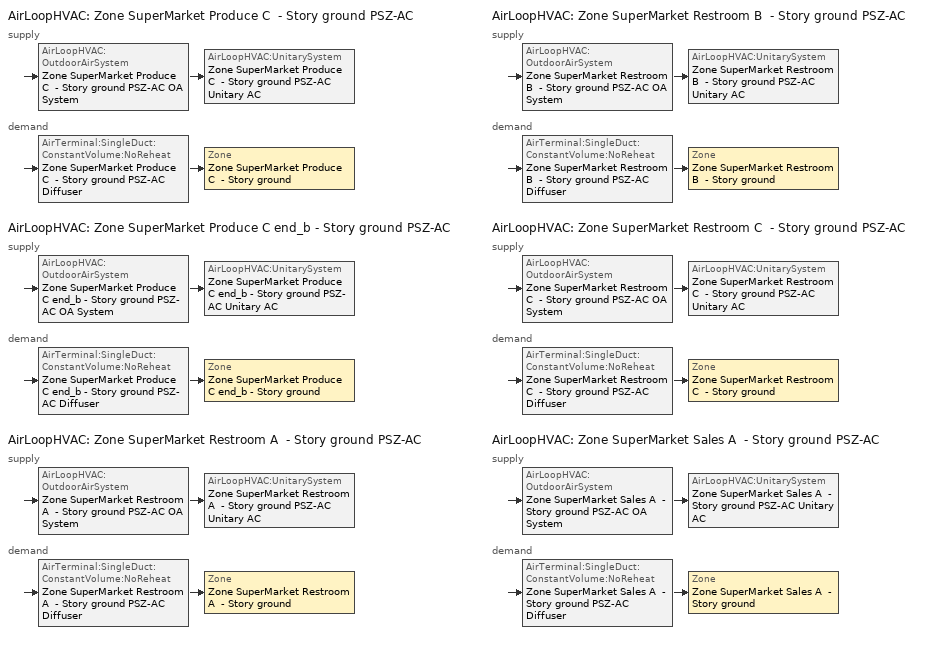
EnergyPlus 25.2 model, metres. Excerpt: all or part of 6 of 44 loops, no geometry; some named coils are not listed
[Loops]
AirLoopHVAC 'Zone SuperMarket Produce C  - Story ground PSZ-AC'
 supply: AirLoopHVAC:OutdoorAirSystem 'Zone SuperMarket Produce C  - Story ground PSZ-AC OA System' > AirLoopHVAC:UnitarySystem 'Zone SuperMarket Produce C  - Story ground PSZ-AC Unitary AC'
 demand: AirTerminal:SingleDuct:ConstantVolume:NoReheat 'Zone SuperMarket Produce C  - Story ground PSZ-AC Diffuser' > Zone 'Zone SuperMarket Produce C  - Story ground'
AirLoopHVAC 'Zone SuperMarket Produce C end_b - Story ground PSZ-AC'
 supply: AirLoopHVAC:OutdoorAirSystem 'Zone SuperMarket Produce C end_b - Story ground PSZ-AC OA System' > AirLoopHVAC:UnitarySystem 'Zone SuperMarket Produce C end_b - Story ground PSZ-AC Unitary AC'
 demand: AirTerminal:SingleDuct:ConstantVolume:NoReheat 'Zone SuperMarket Produce C end_b - Story ground PSZ-AC Diffuser' > Zone 'Zone SuperMarket Produce C end_b - Story ground'
AirLoopHVAC 'Zone SuperMarket Restroom A  - Story ground PSZ-AC'
 supply: AirLoopHVAC:OutdoorAirSystem 'Zone SuperMarket Restroom A  - Story ground PSZ-AC OA System' > AirLoopHVAC:UnitarySystem 'Zone SuperMarket Restroom A  - Story ground PSZ-AC Unitary AC'
 demand: AirTerminal:SingleDuct:ConstantVolume:NoReheat 'Zone SuperMarket Restroom A  - Story ground PSZ-AC Diffuser' > Zone 'Zone SuperMarket Restroom A  - Story ground'
AirLoopHVAC 'Zone SuperMarket Restroom B  - Story ground PSZ-AC'
 supply: AirLoopHVAC:OutdoorAirSystem 'Zone SuperMarket Restroom B  - Story ground PSZ-AC OA System' > AirLoopHVAC:UnitarySystem 'Zone SuperMarket Restroom B  - Story ground PSZ-AC Unitary AC'
 demand: AirTerminal:SingleDuct:ConstantVolume:NoReheat 'Zone SuperMarket Restroom B  - Story ground PSZ-AC Diffuser' > Zone 'Zone SuperMarket Restroom B  - Story ground'
AirLoopHVAC 'Zone SuperMarket Restroom C  - Story ground PSZ-AC'
 supply: AirLoopHVAC:OutdoorAirSystem 'Zone SuperMarket Restroom C  - Story ground PSZ-AC OA System' > AirLoopHVAC:UnitarySystem 'Zone SuperMarket Restroom C  - Story ground PSZ-AC Unitary AC'
 demand: AirTerminal:SingleDuct:ConstantVolume:NoReheat 'Zone SuperMarket Restroom C  - Story ground PSZ-AC Diffuser' > Zone 'Zone SuperMarket Restroom C  - Story ground'
AirLoopHVAC 'Zone SuperMarket Sales A  - Story ground PSZ-AC'
 supply: AirLoopHVAC:OutdoorAirSystem 'Zone SuperMarket Sales A  - Story ground PSZ-AC OA System' > AirLoopHVAC:UnitarySystem 'Zone SuperMarket Sales A  - Story ground PSZ-AC Unitary AC'
 demand: AirTerminal:SingleDuct:ConstantVolume:NoReheat 'Zone SuperMarket Sales A  - Story ground PSZ-AC Diffuser' > Zone 'Zone SuperMarket Sales A  - Story ground'
[ZoneControl:Thermostat] Temperature Difference Between Cutout And Setpoint {deltaC}=0
Name | Zone or ZoneList | Control Type Schedule | Control 1
Zone SuperMarket Produce C  - Story ground Thermostat | Zone SuperMarket Produce C  - Story ground | Zone SuperMarket Produce C  - Story ground Thermostat Schedule | SuperMarket Produce - 90.1-2019 Thermostat 1
Zone SuperMarket Produce C end_b - Story ground Thermostat | Zone SuperMarket Produce C end_b - Story ground | Zone SuperMarket Produce C end_b - Story ground Thermostat Schedule | SuperMarket Produce - 90.1-2019 Thermostat 5
Zone SuperMarket Restroom A  - Story ground Thermostat | Zone SuperMarket Restroom A  - Story ground | Zone SuperMarket Restroom A  - Story ground Thermostat Schedule | SuperMarket Restroom - 90.1-2019 Thermostat
Zone SuperMarket Restroom B  - Story ground Thermostat | Zone SuperMarket Restroom B  - Story ground | Zone SuperMarket Restroom B  - Story ground Thermostat Schedule | SuperMarket Restroom - 90.1-2019 Thermostat 1
Zone SuperMarket Restroom C  - Story ground Thermostat | Zone SuperMarket Restroom C  - Story ground | Zone SuperMarket Restroom C  - Story ground Thermostat Schedule | SuperMarket Restroom - 90.1-2019 Thermostat 2
Zone SuperMarket Sales A  - Story ground Thermostat | Zone SuperMarket Sales A  - Story ground | Zone SuperMarket Sales A  - Story ground Thermostat Schedule | SuperMarket Sales - 90.1-2019 Thermostat 3
[ThermostatSetpoint:DualSetpoint] Heating Setpoint Temperature Schedule=SuperMarket HtgSetp_Enduse; Cooling Setpoint Temperature Schedule=SuperMarket ClgSetp_Enduse
SuperMarket Produce - 90.1-2019 Thermostat 1; SuperMarket Produce - 90.1-2019 Thermostat 5; SuperMarket Restroom - 90.1-2019 Thermostat; SuperMarket Restroom - 90.1-2019 Thermostat 1; SuperMarket Restroom - 90.1-2019 Thermostat 2; SuperMarket Sales - 90.1-2019 Thermostat 3
[AirTerminal:SingleDuct:ConstantVolume:NoReheat] Availability Schedule=Always On Discrete; Maximum Air Flow Rate {m3/s}=AutoSize
Zone SuperMarket Produce C  - Story ground PSZ-AC Diffuser; Zone SuperMarket Produce C end_b - Story ground PSZ-AC Diffuser; Zone SuperMarket Restroom A  - Story ground PSZ-AC Diffuser; Zone SuperMarket Restroom B  - Story ground PSZ-AC Diffuser; Zone SuperMarket Restroom C  - Story ground PSZ-AC Diffuser; Zone SuperMarket Sales A  - Story ground PSZ-AC Diffuser
[Zone equipment]
Zone SuperMarket Produce C  - Story ground: Zone SuperMarket Produce C  - Story ground PSZ-AC Diffuser
Zone SuperMarket Produce C end_b - Story ground: Zone SuperMarket Produce C end_b - Story ground PSZ-AC Diffuser
Zone SuperMarket Restroom A  - Story ground: Zone SuperMarket Restroom A  - Story ground PSZ-AC Diffuser
Zone SuperMarket Restroom B  - Story ground: Zone SuperMarket Restroom B  - Story ground PSZ-AC Diffuser
Zone SuperMarket Restroom C  - Story ground: Zone SuperMarket Restroom C  - Story ground PSZ-AC Diffuser
Zone SuperMarket Sales A  - Story ground: Zone SuperMarket Sales A  - Story ground PSZ-AC Diffuser
[Sizing:Zone] Zone Cooling Design Supply Air Temperature Input Method=SupplyAirTemperature; Zone Cooling Design Supply Air Temperature {C}=12.7778; Zone Cooling Design Supply Air Temperature Difference {deltaC}=11.11; Zone Heating Design Supply Air Temperature Input Method=SupplyAirTemperature; Zone Heating Design Supply Air Temperature {C}=50; Zone Heating Design Supply Air Temperature Difference {deltaC}=11.11; Zone Cooling Design Supply Air Humidity Ratio {kgWater/kgDryAir}=0.0085; Zone Heating Design Supply Air Humidity Ratio {kgWater/kgDryAir}=0.008; Cooling Design Air Flow Method=DesignDay; Cooling Design Air Flow Rate {m3/s}=0; Cooling Minimum Air Flow per Zone Floor Area {m3/s-m2}=0.000762; Cooling Minimum Air Flow {m3/s}=0; Cooling Minimum Air Flow Fraction=0; Heating Design Air Flow Method=DesignDay; Heating Design Air Flow Rate {m3/s}=0; Heating Maximum Air Flow per Zone Floor Area {m3/s-m2}=0.002032; Heating Maximum Air Flow {m3/s}=0.141576; Heating Maximum Air Flow Fraction=1; Account for Dedicated Outdoor Air System=No; Zone Load Sizing Method=Sensible Load Only No Latent Load; Zone Latent Cooling Design Supply Air Humidity Ratio Input Method=HumidityRatioDifference; Zone Cooling Design Supply Air Humidity Ratio Difference {kgWater/kgDryAir}=0.005; Zone Latent Heating Design Supply Air Humidity Ratio Input Method=HumidityRatioDifference; Zone Humidification Design Supply Air Humidity Ratio Difference {kgWater/kgDryAir}=0.005; Type of Space Sum to Use=Coincident; Heating Coil Sizing Method=None; Maximum Heating Capacity To Cooling Load Sizing Ratio {W/W}=1
Name | Design Specification Outdoor Air Object
Zone SuperMarket Produce C  - Story ground; Zone SuperMarket Produce C end_b - Story ground | SuperMarket Produce Ventilation
Zone SuperMarket Restroom A  - Story ground; Zone SuperMarket Restroom B  - Story ground; Zone SuperMarket Restroom C  - Story ground | SuperMarket Restroom Ventilation
Zone SuperMarket Sales A  - Story ground | SuperMarket Sales Ventilation
[DesignSpecification:OutdoorAir] Outdoor Air Method=Sum; Outdoor Air Flow per Zone {m3/s}=0; Outdoor Air Flow Air Changes per Hour {1/hr}=0
Name | Outdoor Air Flow per Person {m3/s-person} | Outdoor Air Flow per Zone Floor Area {m3/s-m2}
SuperMarket Produce Ventilation; SuperMarket Sales Ventilation | 0.00353961 | 0.0003048
SuperMarket Restroom Ventilation | 0 | 0.0052832
[AirLoopHVAC] Design Supply Air Flow Rate {m3/s}=AutoSize; Design Return Air Flow Fraction of Supply Air Flow=1
Zone SuperMarket Produce C  - Story ground PSZ-AC; Zone SuperMarket Produce C end_b - Story ground PSZ-AC; Zone SuperMarket Restroom A  - Story ground PSZ-AC; Zone SuperMarket Restroom B  - Story ground PSZ-AC; Zone SuperMarket Restroom C  - Story ground PSZ-AC; Zone SuperMarket Sales A  - Story ground PSZ-AC
[Sizing:System] Type of Load to Size On=Sensible; Design Outdoor Air Flow Rate {m3/s}=Autosize; Central Heating Maximum System Air Flow Ratio=1; Preheat Design Temperature {C}=7.22222; Preheat Design Humidity Ratio {kgWater/kgDryAir}=0.008; Precool Design Temperature {C}=12.7778; Precool Design Humidity Ratio {kgWater/kgDryAir}=0.008; Central Cooling Design Supply Air Temperature {C}=12.7778; Central Heating Design Supply Air Temperature {C}=50; Type of Zone Sum to Use=Coincident; 100% Outdoor Air in Cooling=No; 100% Outdoor Air in Heating=No; Central Cooling Design Supply Air Humidity Ratio {kgWater/kgDryAir}=0.0085; Central Heating Design Supply Air Humidity Ratio {kgWater/kgDryAir}=0.008; Cooling Supply Air Flow Rate Method=DesignDay; Cooling Supply Air Flow Rate {m3/s}=0; Cooling Supply Air Flow Rate Per Floor Area {m3/s-m2}=0.00996765; Cooling Fraction of Autosized Cooling Supply Air Flow Rate=1; Cooling Supply Air Flow Rate Per Unit Cooling Capacity {m3/s-W}=3.94755e-05; Heating Supply Air Flow Rate Method=DesignDay; Heating Supply Air Flow Rate {m3/s}=0; Heating Supply Air Flow Rate Per Floor Area {m3/s-m2}=0.00996765; Heating Fraction of Autosized Heating Supply Air Flow Rate=1; Heating Fraction of Autosized Cooling Supply Air Flow Rate=1; Heating Supply Air Flow Rate Per Unit Heating Capacity {m3/s-W}=3.15882e-05; System Outdoor Air Method=ZoneSum; Zone Maximum Outdoor Air Fraction=1; Cooling Design Capacity Method=CoolingDesignCapacity; Cooling Design Capacity {W}=Autosize; Cooling Design Capacity Per Floor Area {W/m2}=234.7; Fraction of Autosized Cooling Design Capacity=1; Heating Design Capacity Method=HeatingDesignCapacity; Heating Design Capacity {W}=Autosize; Heating Design Capacity Per Floor Area {W/m2}=157; Fraction of Autosized Heating Design Capacity=1; Central Cooling Capacity Control Method=OnOff; Occupant Diversity=Autosize; Heating Coil Sizing Method=None; Maximum Heating Capacity To Cooling Capacity Sizing Ratio {W/W}=1
Zone SuperMarket Produce C  - Story ground PSZ-AC; Zone SuperMarket Produce C end_b - Story ground PSZ-AC; Zone SuperMarket Restroom A  - Story ground PSZ-AC; Zone SuperMarket Restroom B  - Story ground PSZ-AC; Zone SuperMarket Restroom C  - Story ground PSZ-AC; Zone SuperMarket Sales A  - Story ground PSZ-AC
[Controller:OutdoorAir] Minimum Outdoor Air Flow Rate {m3/s}=Autosize; Maximum Outdoor Air Flow Rate {m3/s}=Autosize; Economizer Control Action Type=ModulateFlow; Lockout Type=LockoutWithHeating; Minimum Limit Type=FixedMinimum; High Humidity Control=No; High Humidity Outdoor Air Flow Ratio=1; Control High Indoor Humidity Based on Outdoor Humidity Ratio=Yes; Economizer Operation Staging=InterlockedWithMechanicalCooling
Name | Economizer Control Type | Economizer Maximum Limit Dry-Bulb Temperature {C} | Economizer Maximum Limit Enthalpy {J/kg} | Minimum Outdoor Air Schedule | Maximum Fraction of Outdoor Air Schedule | Mechanical Ventilation Controller | Heat Recovery Bypass Control Type
Zone SuperMarket Produce C  - Story ground PSZ-AC OA System Controller | NoEconomizer | 28 | 64000 | Zone SuperMarket Produce C  - Story ground PSZ-AC Occ Sch | ems_Zone_SuperMarket_Produce_C____Story_ground_PSZ_AC_maxOASch | Controller Mechanical Ventilation 26 | BypassWhenWithinEconomizerLimits
Zone SuperMarket Produce C end_b - Story ground PSZ-AC OA System Controller | NoEconomizer | 28 | 64000 | Zone SuperMarket Produce C end_b - Story ground PSZ-AC Occ Sch | ems_Zone_SuperMarket_Produce_C_end_b___Story_ground_PSZ_AC_maxOASch | Controller Mechanical Ventilation 27 | BypassWhenWithinEconomizerLimits
Zone SuperMarket Restroom A  - Story ground PSZ-AC OA System Controller | NoEconomizer | 28 | 64000 | Zone SuperMarket Restroom A  - Story ground PSZ-AC Occ Sch | ems_Zone_SuperMarket_Restroom_A____Story_ground_PSZ_AC_maxOASch | Controller Mechanical Ventilation 10 | BypassWhenWithinEconomizerLimits
Zone SuperMarket Restroom B  - Story ground PSZ-AC OA System Controller | NoEconomizer | 28 | 64000 | Zone SuperMarket Restroom B  - Story ground PSZ-AC Occ Sch | ems_Zone_SuperMarket_Restroom_B____Story_ground_PSZ_AC_maxOASch | Controller Mechanical Ventilation 11 | BypassWhenOAFlowGreaterThanMinimum
Zone SuperMarket Restroom C  - Story ground PSZ-AC OA System Controller | NoEconomizer | 28 | 64000 | Zone SuperMarket Restroom C  - Story ground PSZ-AC Occ Sch | ems_Zone_SuperMarket_Restroom_C____Story_ground_PSZ_AC_maxOASch | Controller Mechanical Ventilation 12 | BypassWhenWithinEconomizerLimits
Zone SuperMarket Sales A  - Story ground PSZ-AC OA System Controller | DifferentialDryBulb |  |  | Zone SuperMarket Sales A  - Story ground PSZ-AC Occ Sch | ems_Zone_SuperMarket_Sales_A____Story_ground_PSZ_AC_maxOASch | Controller Mechanical Ventilation 29 | BypassWhenWithinEconomizerLimits
[Controller:MechanicalVentilation] Demand Controlled Ventilation=No; System Outdoor Air Method=ZoneSum
Name | Availability Schedule | Zone or ZoneList Name 1 | Design Specification Outdoor Air Object Name 1
Controller Mechanical Ventilation 26 | Zone SuperMarket Produce C  - Story ground PSZ-AC Occ Sch | Zone SuperMarket Produce C  - Story ground | SuperMarket Produce Ventilation
Controller Mechanical Ventilation 27 | Zone SuperMarket Produce C end_b - Story ground PSZ-AC Occ Sch | Zone SuperMarket Produce C end_b - Story ground | SuperMarket Produce Ventilation
Controller Mechanical Ventilation 10 | Zone SuperMarket Restroom A  - Story ground PSZ-AC Occ Sch | Zone SuperMarket Restroom A  - Story ground | SuperMarket Restroom Ventilation
Controller Mechanical Ventilation 11 | Zone SuperMarket Restroom B  - Story ground PSZ-AC Occ Sch | Zone SuperMarket Restroom B  - Story ground | SuperMarket Restroom Ventilation
Controller Mechanical Ventilation 12 | Zone SuperMarket Restroom C  - Story ground PSZ-AC Occ Sch | Zone SuperMarket Restroom C  - Story ground | SuperMarket Restroom Ventilation
Controller Mechanical Ventilation 29 | Zone SuperMarket Sales A  - Story ground PSZ-AC Occ Sch | Zone SuperMarket Sales A  - Story ground | SuperMarket Sales Ventilation
[SetpointManager:MixedAir] Control Variable=Temperature
Name | Setpoint Node or NodeList
Zone SuperMarket Produce C  - Story ground PSZ-AC Mixed Air Node OS Default SPM | Zone SuperMarket Produce C  - Story ground PSZ-AC Mixed Air Node
Zone SuperMarket Produce C end_b - Story ground PSZ-AC Mixed Air Node OS Default SPM | Zone SuperMarket Produce C end_b - Story ground PSZ-AC Mixed Air Node
Zone SuperMarket Restroom A  - Story ground PSZ-AC Mixed Air Node OS Default SPM | Zone SuperMarket Restroom A  - Story ground PSZ-AC Mixed Air Node
Zone SuperMarket Restroom B  - Story ground PSZ-AC Mixed Air Node OS Default SPM | Zone SuperMarket Restroom B  - Story ground PSZ-AC Mixed Air Node
Zone SuperMarket Restroom C  - Story ground PSZ-AC Mixed Air Node OS Default SPM | Zone SuperMarket Restroom C  - Story ground PSZ-AC Mixed Air Node
Zone SuperMarket Sales A  - Story ground PSZ-AC Mixed Air Node OS Default SPM | Zone SuperMarket Sales A  - Story ground PSZ-AC Mixed Air Node
[AirLoopHVAC:UnitarySystem] Control Type=Load; Dehumidification Control Type=None; Availability Schedule=Always On Discrete; Fan Placement=DrawThrough; DX Heating Coil Sizing Ratio=1; Use DOAS DX Cooling Coil=No; Minimum Supply Air Temperature {C}=2; Latent Load Control=SensibleOnlyLoadControl; Cooling Supply Air Flow Rate Method=SupplyAirFlowRate; Cooling Supply Air Flow Rate {m3/s}=Autosize; Heating Supply Air Flow Rate Method=SupplyAirFlowRate; Heating Supply Air Flow Rate {m3/s}=Autosize; No Load Supply Air Flow Rate Method=None; No Load Supply Air Flow Rate Control Set To Low Speed=Yes; Maximum Supply Air Temperature {C}=80; Maximum Outdoor Dry-Bulb Temperature for Supplemental Heater Operation {C}=21; Ancillary On-Cycle Electric Power {W}=0; Ancillary Off-Cycle Electric Power {W}=0
Name | Controlling Zone or Thermostat Location | Supply Fan | Supply Air Fan Operating Mode Schedule | Heating Coil | Cooling Coil | Supplemental Heating Coil
Zone SuperMarket Produce C  - Story ground PSZ-AC Unitary AC | Zone SuperMarket Produce C  - Story ground | Zone SuperMarket Produce C  - Story ground PSZ-AC Fan | Zone SuperMarket Produce C  - Story ground PSZ-AC Occ Sch | Zone SuperMarket Produce C  - Story ground PSZ-AC Water Htg Coil | Zone SuperMarket Produce C  - Story ground PSZ-AC 1spd DX AC Clg Coil 12kBtu/hr 13.4SEER | Zone SuperMarket Produce C  - Story ground PSZ-AC Electric Backup Htg Coil
Zone SuperMarket Produce C end_b - Story ground PSZ-AC Unitary AC | Zone SuperMarket Produce C end_b - Story ground | Zone SuperMarket Produce C end_b - Story ground PSZ-AC Fan | Zone SuperMarket Produce C end_b - Story ground PSZ-AC Occ Sch | Zone SuperMarket Produce C end_b - Story ground PSZ-AC Water Htg Coil | Zone SuperMarket Produce C end_b - Story ground PSZ-AC 1spd DX AC Clg Coil 9kBtu/hr 13.4SEER | Zone SuperMarket Produce C end_b - Story ground PSZ-AC Electric Backup Htg Coil
Zone SuperMarket Restroom A  - Story ground PSZ-AC Unitary AC | Zone SuperMarket Restroom A  - Story ground | Zone SuperMarket Restroom A  - Story ground PSZ-AC Fan | Zone SuperMarket Restroom A  - Story ground PSZ-AC Occ Sch | Zone SuperMarket Restroom A  - Story ground PSZ-AC Water Htg Coil | Zone SuperMarket Restroom A  - Story ground PSZ-AC 1spd DX AC Clg Coil 3kBtu/hr 13.4SEER | Zone SuperMarket Restroom A  - Story ground PSZ-AC Electric Backup Htg Coil
Zone SuperMarket Restroom B  - Story ground PSZ-AC Unitary AC | Zone SuperMarket Restroom B  - Story ground | Zone SuperMarket Restroom B  - Story ground PSZ-AC Fan | Zone SuperMarket Restroom B  - Story ground PSZ-AC Occ Sch | Zone SuperMarket Restroom B  - Story ground PSZ-AC Water Htg Coil | Zone SuperMarket Restroom B  - Story ground PSZ-AC 1spd DX AC Clg Coil 23kBtu/hr 13.4SEER | Zone SuperMarket Restroom B  - Story ground PSZ-AC Electric Backup Htg Coil
Zone SuperMarket Restroom C  - Story ground PSZ-AC Unitary AC | Zone SuperMarket Restroom C  - Story ground | Zone SuperMarket Restroom C  - Story ground PSZ-AC Fan | Zone SuperMarket Restroom C  - Story ground PSZ-AC Occ Sch | Zone SuperMarket Restroom C  - Story ground PSZ-AC Water Htg Coil | Zone SuperMarket Restroom C  - Story ground PSZ-AC 1spd DX AC Clg Coil 2kBtu/hr 13.4SEER | Zone SuperMarket Restroom C  - Story ground PSZ-AC Electric Backup Htg Coil
Zone SuperMarket Sales A  - Story ground PSZ-AC Unitary AC | Zone SuperMarket Sales A  - Story ground | Zone SuperMarket Sales A  - Story ground PSZ-AC Fan | Zone SuperMarket Sales A  - Story ground PSZ-AC Occ Sch | Zone SuperMarket Sales A  - Story ground PSZ-AC Water Htg Coil | Zone SuperMarket Sales A  - Story ground PSZ-AC 1spd DX AC Clg Coil 69kBtu/hr 14.6IEER | Zone SuperMarket Sales A  - Story ground PSZ-AC Electric Backup Htg Coil
[Fan:OnOff] Availability Schedule=Always On Discrete; Pressure Rise {Pa}=622.722; Maximum Flow Rate {m3/s}=Autosize; Motor In Airstream Fraction=1
Name | Fan Total Efficiency | Motor Efficiency | Fan Power Ratio Function of Speed Ratio Curve | Fan Efficiency Ratio Function of Speed Ratio Curve
Zone SuperMarket Produce C  - Story ground PSZ-AC Fan | 0.55575 | 0.855 | Fan On Off Power Curve 25 | Fan On Off Efficiency Curve 25
Zone SuperMarket Produce C end_b - Story ground PSZ-AC Fan | 0.55575 | 0.855 | Fan On Off Power Curve 26 | Fan On Off Efficiency Curve 26
Zone SuperMarket Restroom A  - Story ground PSZ-AC Fan | 0.55575 | 0.855 | Fan On Off Power Curve 9 | Fan On Off Efficiency Curve 9
Zone SuperMarket Restroom B  - Story ground PSZ-AC Fan | 0.55575 | 0.855 | Fan On Off Power Curve 10 | Fan On Off Efficiency Curve 10
Zone SuperMarket Restroom C  - Story ground PSZ-AC Fan | 0.55575 | 0.855 | Fan On Off Power Curve 11 | Fan On Off Efficiency Curve 11
Zone SuperMarket Sales A  - Story ground PSZ-AC Fan | 0.56225 | 0.865 | Fan On Off Power Curve 28 | Fan On Off Efficiency Curve 28
[Coil:Cooling:DX:SingleSpeed] Availability Schedule=Always On Discrete; Gross Rated Total Cooling Capacity {W}=Autosize; Gross Rated Sensible Heat Ratio=Autosize; Rated Air Flow Rate {m3/s}=Autosize; Rated Evaporator Fan Power Per Volume Flow Rate 2017 {W/(m3/s)}=773.3; Rated Evaporator Fan Power Per Volume Flow Rate 2023 {W/(m3/s)}=934.4; Total Cooling Capacity Function of Temperature Curve=CoilClgDXQRatio_fTwbToadbSI; Total Cooling Capacity Function of Flow Fraction Curve=CoilClgDXSnglQRatio_fCFMRatio; Energy Input Ratio Function of Temperature Curve=CoilClgDXEIRRatio_fTwbToadbSI; Energy Input Ratio Function of Flow Fraction Curve=CoilClgDXSnglEIRRatio_fCFMRatio; Part Load Fraction Correlation Curve=CoilClgDXEIRRatio_fQFrac; Minimum Outdoor Dry-Bulb Temperature for Compressor Operation {C}=-25; Nominal Time for Condensate Removal to Begin {s}=0; Ratio of Initial Moisture Evaporation Rate and Steady State Latent Capacity=0; Maximum Cycling Rate {cycles/hr}=0; Latent Capacity Time Constant {s}=0; Condenser Type=AirCooled; Evaporative Condenser Effectiveness=0.9; Evaporative Condenser Air Flow Rate {m3/s}=Autosize; Evaporative Condenser Pump Rated Power Consumption {W}=Autosize; Crankcase Heater Capacity {W}=0; Maximum Outdoor Dry-Bulb Temperature for Crankcase Heater Operation {C}=10; Basin Heater Capacity {W/K}=0; Basin Heater Setpoint Temperature {C}=2
Name | Gross Rated Cooling COP {W/W}
Zone SuperMarket Produce C  - Story ground PSZ-AC 1spd DX AC Clg Coil 12kBtu/hr 13.4SEER; Zone SuperMarket Produce C end_b - Story ground PSZ-AC 1spd DX AC Clg Coil 9kBtu/hr 13.4SEER; Zone SuperMarket Restroom A  - Story ground PSZ-AC 1spd DX AC Clg Coil 3kBtu/hr 13.4SEER; Zone SuperMarket Restroom B  - Story ground PSZ-AC 1spd DX AC Clg Coil 23kBtu/hr 13.4SEER; Zone SuperMarket Restroom C  - Story ground PSZ-AC 1spd DX AC Clg Coil 2kBtu/hr 13.4SEER | 3.721984
Zone SuperMarket Sales A  - Story ground PSZ-AC 1spd DX AC Clg Coil 69kBtu/hr 14.6IEER | 3.62155
[Coil:Heating:Electric] Availability Schedule=Always On Discrete; Efficiency=1; Nominal Capacity {W}=Autosize
Zone SuperMarket Produce C  - Story ground PSZ-AC Electric Backup Htg Coil; Zone SuperMarket Produce C end_b - Story ground PSZ-AC Electric Backup Htg Coil; Zone SuperMarket Restroom A  - Story ground PSZ-AC Electric Backup Htg Coil; Zone SuperMarket Restroom B  - Story ground PSZ-AC Electric Backup Htg Coil; Zone SuperMarket Restroom C  - Story ground PSZ-AC Electric Backup Htg Coil; Zone SuperMarket Sales A  - Story ground PSZ-AC Electric Backup Htg Coil
[SetpointManager:SingleZone:Reheat] Control Variable=Temperature; Minimum Supply Air Temperature {C}=12.7778; Maximum Supply Air Temperature {C}=50
Name | Control Zone | Setpoint Node or NodeList
Zone SuperMarket Produce C  - Story ground Setpoint Manager SZ Reheat | Zone SuperMarket Produce C  - Story ground | Zone SuperMarket Produce C  - Story ground PSZ-AC Supply Outlet Node
Zone SuperMarket Produce C end_b - Story ground Setpoint Manager SZ Reheat | Zone SuperMarket Produce C end_b - Story ground | Zone SuperMarket Produce C end_b - Story ground PSZ-AC Supply Outlet Node
Zone SuperMarket Restroom A  - Story ground Setpoint Manager SZ Reheat | Zone SuperMarket Restroom A  - Story ground | Zone SuperMarket Restroom A  - Story ground PSZ-AC Supply Outlet Node
Zone SuperMarket Restroom B  - Story ground Setpoint Manager SZ Reheat | Zone SuperMarket Restroom B  - Story ground | Zone SuperMarket Restroom B  - Story ground PSZ-AC Supply Outlet Node
Zone SuperMarket Restroom C  - Story ground Setpoint Manager SZ Reheat | Zone SuperMarket Restroom C  - Story ground | Zone SuperMarket Restroom C  - Story ground PSZ-AC Supply Outlet Node
Zone SuperMarket Sales A  - Story ground Setpoint Manager SZ Reheat | Zone SuperMarket Sales A  - Story ground | Zone SuperMarket Sales A  - Story ground PSZ-AC Supply Outlet Node
[HeatExchanger:AirToAir:SensibleAndLatent]
Zone SuperMarket Restroom B  - Story ground PSZ-AC ERV: Availability Schedule=Always On Discrete; Nominal Supply Air Flow Rate {m3/s}=Autosize; Sensible Effectiveness at 100% Heating Air Flow=0.5; Latent Effectiveness at 100% Heating Air Flow=0.5; Sensible Effectiveness at 100% Cooling Air Flow=0.5; Latent Effectiveness at 100% Cooling Air Flow=0.5; Nominal Electric Power {W}=246.54; Supply Air Outlet Temperature Control=Yes; Heat Exchanger Type=Rotary; Frost Control Type=ExhaustOnly; Threshold Temperature {C}=-23.3; Initial Defrost Time Fraction=0.167; Rate of Defrost Time Fraction Increase {1/K}=1.44; Economizer Lockout=Yes; Sensible Effectiveness of Heating Air Flow Curve=Zone SuperMarket Restroom B  - Story ground PSZ-AC ERV_SensHeatEff 1; Latent Effectiveness of Heating Air Flow Curve=Zone SuperMarket Restroom B  - Story ground PSZ-AC ERV_LatHeatEff 1; Sensible Effectiveness of Cooling Air Flow Curve=Zone SuperMarket Restroom B  - Story ground PSZ-AC ERV_SensCoolEff 1; Latent Effectiveness of Cooling Air Flow Curve=Zone SuperMarket Restroom B  - Story ground PSZ-AC ERV_LatCoolEff 1
[SetpointManager:OutdoorAirPretreat]
Setpoint Manager Outdoor Air Pretreat 1: Control Variable=Temperature; Minimum Setpoint Temperature {C}=-99; Maximum Setpoint Temperature {C}=99; Minimum Setpoint Humidity Ratio {kgWater/kgDryAir}=1e-05; Maximum Setpoint Humidity Ratio {kgWater/kgDryAir}=1
[Schedule:Day:Interval]
SuperMarket HtgSetp_Enduse Default|Wknd|Wkdy Day; SuperMarket HtgSetp_Enduse Default; SuperMarket HtgSetp_Enduse Summer Design Day; SuperMarket HtgSetp_Enduse Winter Design Day: No, 24:00, 19.5
SuperMarket ClgSetp_Enduse Default|Wknd|Wkdy Day; SuperMarket ClgSetp_Enduse Default; SuperMarket ClgSetp_Enduse Summer Design Day; SuperMarket ClgSetp_Enduse Winter Design Day: No, 24:00, 22.75
ems_Zone_SuperMarket_Produce_C_end_b___Story_ground_PSZ_AC_maxOASch_Default; ems_Zone_SuperMarket_Produce_C____Story_ground_PSZ_AC_maxOASch_Default; ems_Zone_SuperMarket_Restroom_A____Story_ground_PSZ_AC_maxOASch_Default; ems_Zone_SuperMarket_Restroom_B____Story_ground_PSZ_AC_maxOASch_Default; ems_Zone_SuperMarket_Restroom_C____Story_ground_PSZ_AC_maxOASch_Default; ems_Zone_SuperMarket_Sales_A____Story_ground_PSZ_AC_maxOASch_Default: No, 24:00, 0.75
Schedule Day 100; Schedule Day 92; Schedule Day 94; Schedule Day 98: No, 08:00, 0, 19:00, 1, 24:00, 0
Schedule Day 89; Schedule Day 91; Schedule Day 93; Schedule Day 95; Schedule Day 97; Schedule Day 99: No, 07:00, 0, 21:00, 1, 24:00, 0
Schedule Day 90; Schedule Day 96: No, 07:00, 0, 20:00, 1, 24:00, 0
Zone SuperMarket Produce C  - Story ground PSZ-AC Occ Sch Default; Zone SuperMarket Restroom B  - Story ground PSZ-AC Occ Sch Default: No, 07:00, 0, 22:00, 1, 24:00, 0
Zone SuperMarket Produce C  - Story ground PSZ-AC Occ Sch Summer Design Day; Zone SuperMarket Produce C  - Story ground PSZ-AC Occ Sch Winter Design Day; Zone SuperMarket Produce C end_b - Story ground PSZ-AC Occ Sch Summer Design Day; Zone SuperMarket Produce C end_b - Story ground PSZ-AC Occ Sch Winter Design Day; Zone SuperMarket Restroom A  - Story ground PSZ-AC Occ Sch Summer Design Day; Zone SuperMarket Restroom A  - Story ground PSZ-AC Occ Sch Winter Design Day; Zone SuperMarket Restroom B  - Story ground PSZ-AC Occ Sch Summer Design Day; Zone SuperMarket Restroom B  - Story ground PSZ-AC Occ Sch Winter Design Day; Zone SuperMarket Restroom C  - Story ground PSZ-AC Occ Sch Summer Design Day; Zone SuperMarket Restroom C  - Story ground PSZ-AC Occ Sch Winter Design Day; Zone SuperMarket Sales A  - Story ground PSZ-AC Occ Sch Summer Design Day; Zone SuperMarket Sales A  - Story ground PSZ-AC Occ Sch Winter Design Day: No, 24:00, 1
Zone SuperMarket Produce C end_b - Story ground PSZ-AC Occ Sch Default; Zone SuperMarket Restroom A  - Story ground PSZ-AC Occ Sch Default; Zone SuperMarket Restroom C  - Story ground PSZ-AC Occ Sch Default; Zone SuperMarket Sales A  - Story ground PSZ-AC Occ Sch Default: No, 08:00, 0, 22:00, 1, 24:00, 0
[Schedule:Week:Daily]
SuperMarket HtgSetp_Enduse Week Rule - Jan1-Dec31: SuperMarket HtgSetp_Enduse Default|Wknd|Wkdy Day, SuperMarket HtgSetp_Enduse Default|Wknd|Wkdy Day, SuperMarket HtgSetp_Enduse Default|Wknd|Wkdy Day, SuperMarket HtgSetp_Enduse Default|Wknd|Wkdy Day, SuperMarket HtgSetp_Enduse Default|Wknd|Wkdy Day, SuperMarket HtgSetp_Enduse Default|Wknd|Wkdy Day, SuperMarket HtgSetp_Enduse Default|Wknd|Wkdy Day, SuperMarket HtgSetp_Enduse Default, SuperMarket HtgSetp_Enduse Summer Design Day, SuperMarket HtgSetp_Enduse Winter Design Day, SuperMarket HtgSetp_Enduse Default, SuperMarket HtgSetp_Enduse Default
SuperMarket ClgSetp_Enduse Week Rule - Jan1-Dec31: SuperMarket ClgSetp_Enduse Default|Wknd|Wkdy Day, SuperMarket ClgSetp_Enduse Default|Wknd|Wkdy Day, SuperMarket ClgSetp_Enduse Default|Wknd|Wkdy Day, SuperMarket ClgSetp_Enduse Default|Wknd|Wkdy Day, SuperMarket ClgSetp_Enduse Default|Wknd|Wkdy Day, SuperMarket ClgSetp_Enduse Default|Wknd|Wkdy Day, SuperMarket ClgSetp_Enduse Default|Wknd|Wkdy Day, SuperMarket ClgSetp_Enduse Default, SuperMarket ClgSetp_Enduse Summer Design Day, SuperMarket ClgSetp_Enduse Winter Design Day, SuperMarket ClgSetp_Enduse Default, SuperMarket ClgSetp_Enduse Default
ems_Zone_SuperMarket_Produce_C_end_b___Story_ground_PSZ_AC_maxOASch Week Rule - Jan1-Dec31: ems_Zone_SuperMarket_Produce_C_end_b___Story_ground_PSZ_AC_maxOASch_Default, ems_Zone_SuperMarket_Produce_C_end_b___Story_ground_PSZ_AC_maxOASch_Default, ems_Zone_SuperMarket_Produce_C_end_b___Story_ground_PSZ_AC_maxOASch_Default, ems_Zone_SuperMarket_Produce_C_end_b___Story_ground_PSZ_AC_maxOASch_Default, ems_Zone_SuperMarket_Produce_C_end_b___Story_ground_PSZ_AC_maxOASch_Default, ems_Zone_SuperMarket_Produce_C_end_b___Story_ground_PSZ_AC_maxOASch_Default, ems_Zone_SuperMarket_Produce_C_end_b___Story_ground_PSZ_AC_maxOASch_Default, ems_Zone_SuperMarket_Produce_C_end_b___Story_ground_PSZ_AC_maxOASch_Default, ems_Zone_SuperMarket_Produce_C_end_b___Story_ground_PSZ_AC_maxOASch_Default, ems_Zone_SuperMarket_Produce_C_end_b___Story_ground_PSZ_AC_maxOASch_Default, ems_Zone_SuperMarket_Produce_C_end_b___Story_ground_PSZ_AC_maxOASch_Default, ems_Zone_SuperMarket_Produce_C_end_b___Story_ground_PSZ_AC_maxOASch_Default
ems_Zone_SuperMarket_Produce_C____Story_ground_PSZ_AC_maxOASch Week Rule - Jan1-Dec31: ems_Zone_SuperMarket_Produce_C____Story_ground_PSZ_AC_maxOASch_Default, ems_Zone_SuperMarket_Produce_C____Story_ground_PSZ_AC_maxOASch_Default, ems_Zone_SuperMarket_Produce_C____Story_ground_PSZ_AC_maxOASch_Default, ems_Zone_SuperMarket_Produce_C____Story_ground_PSZ_AC_maxOASch_Default, ems_Zone_SuperMarket_Produce_C____Story_ground_PSZ_AC_maxOASch_Default, ems_Zone_SuperMarket_Produce_C____Story_ground_PSZ_AC_maxOASch_Default, ems_Zone_SuperMarket_Produce_C____Story_ground_PSZ_AC_maxOASch_Default, ems_Zone_SuperMarket_Produce_C____Story_ground_PSZ_AC_maxOASch_Default, ems_Zone_SuperMarket_Produce_C____Story_ground_PSZ_AC_maxOASch_Default, ems_Zone_SuperMarket_Produce_C____Story_ground_PSZ_AC_maxOASch_Default, ems_Zone_SuperMarket_Produce_C____Story_ground_PSZ_AC_maxOASch_Default, ems_Zone_SuperMarket_Produce_C____Story_ground_PSZ_AC_maxOASch_Default
ems_Zone_SuperMarket_Restroom_A____Story_ground_PSZ_AC_maxOASch Week Rule - Jan1-Dec31: ems_Zone_SuperMarket_Restroom_A____Story_ground_PSZ_AC_maxOASch_Default, ems_Zone_SuperMarket_Restroom_A____Story_ground_PSZ_AC_maxOASch_Default, ems_Zone_SuperMarket_Restroom_A____Story_ground_PSZ_AC_maxOASch_Default, ems_Zone_SuperMarket_Restroom_A____Story_ground_PSZ_AC_maxOASch_Default, ems_Zone_SuperMarket_Restroom_A____Story_ground_PSZ_AC_maxOASch_Default, ems_Zone_SuperMarket_Restroom_A____Story_ground_PSZ_AC_maxOASch_Default, ems_Zone_SuperMarket_Restroom_A____Story_ground_PSZ_AC_maxOASch_Default, ems_Zone_SuperMarket_Restroom_A____Story_ground_PSZ_AC_maxOASch_Default, ems_Zone_SuperMarket_Restroom_A____Story_ground_PSZ_AC_maxOASch_Default, ems_Zone_SuperMarket_Restroom_A____Story_ground_PSZ_AC_maxOASch_Default, ems_Zone_SuperMarket_Restroom_A____Story_ground_PSZ_AC_maxOASch_Default, ems_Zone_SuperMarket_Restroom_A____Story_ground_PSZ_AC_maxOASch_Default
ems_Zone_SuperMarket_Restroom_B____Story_ground_PSZ_AC_maxOASch Week Rule - Jan1-Dec31: ems_Zone_SuperMarket_Restroom_B____Story_ground_PSZ_AC_maxOASch_Default, ems_Zone_SuperMarket_Restroom_B____Story_ground_PSZ_AC_maxOASch_Default, ems_Zone_SuperMarket_Restroom_B____Story_ground_PSZ_AC_maxOASch_Default, ems_Zone_SuperMarket_Restroom_B____Story_ground_PSZ_AC_maxOASch_Default, ems_Zone_SuperMarket_Restroom_B____Story_ground_PSZ_AC_maxOASch_Default, ems_Zone_SuperMarket_Restroom_B____Story_ground_PSZ_AC_maxOASch_Default, ems_Zone_SuperMarket_Restroom_B____Story_ground_PSZ_AC_maxOASch_Default, ems_Zone_SuperMarket_Restroom_B____Story_ground_PSZ_AC_maxOASch_Default, ems_Zone_SuperMarket_Restroom_B____Story_ground_PSZ_AC_maxOASch_Default, ems_Zone_SuperMarket_Restroom_B____Story_ground_PSZ_AC_maxOASch_Default, ems_Zone_SuperMarket_Restroom_B____Story_ground_PSZ_AC_maxOASch_Default, ems_Zone_SuperMarket_Restroom_B____Story_ground_PSZ_AC_maxOASch_Default
ems_Zone_SuperMarket_Restroom_C____Story_ground_PSZ_AC_maxOASch Week Rule - Jan1-Dec31: ems_Zone_SuperMarket_Restroom_C____Story_ground_PSZ_AC_maxOASch_Default, ems_Zone_SuperMarket_Restroom_C____Story_ground_PSZ_AC_maxOASch_Default, ems_Zone_SuperMarket_Restroom_C____Story_ground_PSZ_AC_maxOASch_Default, ems_Zone_SuperMarket_Restroom_C____Story_ground_PSZ_AC_maxOASch_Default, ems_Zone_SuperMarket_Restroom_C____Story_ground_PSZ_AC_maxOASch_Default, ems_Zone_SuperMarket_Restroom_C____Story_ground_PSZ_AC_maxOASch_Default, ems_Zone_SuperMarket_Restroom_C____Story_ground_PSZ_AC_maxOASch_Default, ems_Zone_SuperMarket_Restroom_C____Story_ground_PSZ_AC_maxOASch_Default, ems_Zone_SuperMarket_Restroom_C____Story_ground_PSZ_AC_maxOASch_Default, ems_Zone_SuperMarket_Restroom_C____Story_ground_PSZ_AC_maxOASch_Default, ems_Zone_SuperMarket_Restroom_C____Story_ground_PSZ_AC_maxOASch_Default, ems_Zone_SuperMarket_Restroom_C____Story_ground_PSZ_AC_maxOASch_Default
ems_Zone_SuperMarket_Sales_A____Story_ground_PSZ_AC_maxOASch Week Rule - Jan1-Dec31: ems_Zone_SuperMarket_Sales_A____Story_ground_PSZ_AC_maxOASch_Default, ems_Zone_SuperMarket_Sales_A____Story_ground_PSZ_AC_maxOASch_Default, ems_Zone_SuperMarket_Sales_A____Story_ground_PSZ_AC_maxOASch_Default, ems_Zone_SuperMarket_Sales_A____Story_ground_PSZ_AC_maxOASch_Default, ems_Zone_SuperMarket_Sales_A____Story_ground_PSZ_AC_maxOASch_Default, ems_Zone_SuperMarket_Sales_A____Story_ground_PSZ_AC_maxOASch_Default, ems_Zone_SuperMarket_Sales_A____Story_ground_PSZ_AC_maxOASch_Default, ems_Zone_SuperMarket_Sales_A____Story_ground_PSZ_AC_maxOASch_Default, ems_Zone_SuperMarket_Sales_A____Story_ground_PSZ_AC_maxOASch_Default, ems_Zone_SuperMarket_Sales_A____Story_ground_PSZ_AC_maxOASch_Default, ems_Zone_SuperMarket_Sales_A____Story_ground_PSZ_AC_maxOASch_Default, ems_Zone_SuperMarket_Sales_A____Story_ground_PSZ_AC_maxOASch_Default
Zone SuperMarket Produce C  - Story ground PSZ-AC Occ Sch Week Rule - Jan1-Dec31: Schedule Day 90, Zone SuperMarket Produce C  - Story ground PSZ-AC Occ Sch Default, Zone SuperMarket Produce C  - Story ground PSZ-AC Occ Sch Default, Zone SuperMarket Produce C  - Story ground PSZ-AC Occ Sch Default, Zone SuperMarket Produce C  - Story ground PSZ-AC Occ Sch Default, Zone SuperMarket Produce C  - Story ground PSZ-AC Occ Sch Default, Schedule Day 89, Zone SuperMarket Produce C  - Story ground PSZ-AC Occ Sch Default, Zone SuperMarket Produce C  - Story ground PSZ-AC Occ Sch Summer Design Day, Zone SuperMarket Produce C  - Story ground PSZ-AC Occ Sch Winter Design Day, Zone SuperMarket Produce C  - Story ground PSZ-AC Occ Sch Default, Zone SuperMarket Produce C  - Story ground PSZ-AC Occ Sch Default
Zone SuperMarket Produce C end_b - Story ground PSZ-AC Occ Sch Week Rule - Jan1-Dec31: Schedule Day 92, Zone SuperMarket Produce C end_b - Story ground PSZ-AC Occ Sch Default, Zone SuperMarket Produce C end_b - Story ground PSZ-AC Occ Sch Default, Zone SuperMarket Produce C end_b - Story ground PSZ-AC Occ Sch Default, Zone SuperMarket Produce C end_b - Story ground PSZ-AC Occ Sch Default, Zone SuperMarket Produce C end_b - Story ground PSZ-AC Occ Sch Default, Schedule Day 91, Zone SuperMarket Produce C end_b - Story ground PSZ-AC Occ Sch Default, Zone SuperMarket Produce C end_b - Story ground PSZ-AC Occ Sch Summer Design Day, Zone SuperMarket Produce C end_b - Story ground PSZ-AC Occ Sch Winter Design Day, Zone SuperMarket Produce C end_b - Story ground PSZ-AC Occ Sch Default, Zone SuperMarket Produce C end_b - Story ground PSZ-AC Occ Sch Default
Zone SuperMarket Restroom A  - Story ground PSZ-AC Occ Sch Week Rule - Jan1-Dec31: Schedule Day 94, Zone SuperMarket Restroom A  - Story ground PSZ-AC Occ Sch Default, Zone SuperMarket Restroom A  - Story ground PSZ-AC Occ Sch Default, Zone SuperMarket Restroom A  - Story ground PSZ-AC Occ Sch Default, Zone SuperMarket Restroom A  - Story ground PSZ-AC Occ Sch Default, Zone SuperMarket Restroom A  - Story ground PSZ-AC Occ Sch Default, Schedule Day 93, Zone SuperMarket Restroom A  - Story ground PSZ-AC Occ Sch Default, Zone SuperMarket Restroom A  - Story ground PSZ-AC Occ Sch Summer Design Day, Zone SuperMarket Restroom A  - Story ground PSZ-AC Occ Sch Winter Design Day, Zone SuperMarket Restroom A  - Story ground PSZ-AC Occ Sch Default, Zone SuperMarket Restroom A  - Story ground PSZ-AC Occ Sch Default
Zone SuperMarket Restroom B  - Story ground PSZ-AC Occ Sch Week Rule - Jan1-Dec31: Schedule Day 96, Zone SuperMarket Restroom B  - Story ground PSZ-AC Occ Sch Default, Zone SuperMarket Restroom B  - Story ground PSZ-AC Occ Sch Default, Zone SuperMarket Restroom B  - Story ground PSZ-AC Occ Sch Default, Zone SuperMarket Restroom B  - Story ground PSZ-AC Occ Sch Default, Zone SuperMarket Restroom B  - Story ground PSZ-AC Occ Sch Default, Schedule Day 95, Zone SuperMarket Restroom B  - Story ground PSZ-AC Occ Sch Default, Zone SuperMarket Restroom B  - Story ground PSZ-AC Occ Sch Summer Design Day, Zone SuperMarket Restroom B  - Story ground PSZ-AC Occ Sch Winter Design Day, Zone SuperMarket Restroom B  - Story ground PSZ-AC Occ Sch Default, Zone SuperMarket Restroom B  - Story ground PSZ-AC Occ Sch Default
Zone SuperMarket Restroom C  - Story ground PSZ-AC Occ Sch Week Rule - Jan1-Dec31: Schedule Day 98, Zone SuperMarket Restroom C  - Story ground PSZ-AC Occ Sch Default, Zone SuperMarket Restroom C  - Story ground PSZ-AC Occ Sch Default, Zone SuperMarket Restroom C  - Story ground PSZ-AC Occ Sch Default, Zone SuperMarket Restroom C  - Story ground PSZ-AC Occ Sch Default, Zone SuperMarket Restroom C  - Story ground PSZ-AC Occ Sch Default, Schedule Day 97, Zone SuperMarket Restroom C  - Story ground PSZ-AC Occ Sch Default, Zone SuperMarket Restroom C  - Story ground PSZ-AC Occ Sch Summer Design Day, Zone SuperMarket Restroom C  - Story ground PSZ-AC Occ Sch Winter Design Day, Zone SuperMarket Restroom C  - Story ground PSZ-AC Occ Sch Default, Zone SuperMarket Restroom C  - Story ground PSZ-AC Occ Sch Default
Zone SuperMarket Sales A  - Story ground PSZ-AC Occ Sch Week Rule - Jan1-Dec31: Schedule Day 100, Zone SuperMarket Sales A  - Story ground PSZ-AC Occ Sch Default, Zone SuperMarket Sales A  - Story ground PSZ-AC Occ Sch Default, Zone SuperMarket Sales A  - Story ground PSZ-AC Occ Sch Default, Zone SuperMarket Sales A  - Story ground PSZ-AC Occ Sch Default, Zone SuperMarket Sales A  - Story ground PSZ-AC Occ Sch Default, Schedule Day 99, Zone SuperMarket Sales A  - Story ground PSZ-AC Occ Sch Default, Zone SuperMarket Sales A  - Story ground PSZ-AC Occ Sch Summer Design Day, Zone SuperMarket Sales A  - Story ground PSZ-AC Occ Sch Winter Design Day, Zone SuperMarket Sales A  - Story ground PSZ-AC Occ Sch Default, Zone SuperMarket Sales A  - Story ground PSZ-AC Occ Sch Default
[Schedule:Year]
SuperMarket HtgSetp_Enduse: SuperMarket HtgSetp_Enduse Week Rule - Jan1-Dec31, 1, 1, 12, 31
SuperMarket ClgSetp_Enduse: SuperMarket ClgSetp_Enduse Week Rule - Jan1-Dec31, 1, 1, 12, 31
ems_Zone_SuperMarket_Produce_C_end_b___Story_ground_PSZ_AC_maxOASch: ems_Zone_SuperMarket_Produce_C_end_b___Story_ground_PSZ_AC_maxOASch Week Rule - Jan1-Dec31, 1, 1, 12, 31
ems_Zone_SuperMarket_Produce_C____Story_ground_PSZ_AC_maxOASch: ems_Zone_SuperMarket_Produce_C____Story_ground_PSZ_AC_maxOASch Week Rule - Jan1-Dec31, 1, 1, 12, 31
ems_Zone_SuperMarket_Restroom_A____Story_ground_PSZ_AC_maxOASch: ems_Zone_SuperMarket_Restroom_A____Story_ground_PSZ_AC_maxOASch Week Rule - Jan1-Dec31, 1, 1, 12, 31
ems_Zone_SuperMarket_Restroom_B____Story_ground_PSZ_AC_maxOASch: ems_Zone_SuperMarket_Restroom_B____Story_ground_PSZ_AC_maxOASch Week Rule - Jan1-Dec31, 1, 1, 12, 31
ems_Zone_SuperMarket_Restroom_C____Story_ground_PSZ_AC_maxOASch: ems_Zone_SuperMarket_Restroom_C____Story_ground_PSZ_AC_maxOASch Week Rule - Jan1-Dec31, 1, 1, 12, 31
ems_Zone_SuperMarket_Sales_A____Story_ground_PSZ_AC_maxOASch: ems_Zone_SuperMarket_Sales_A____Story_ground_PSZ_AC_maxOASch Week Rule - Jan1-Dec31, 1, 1, 12, 31
Zone SuperMarket Produce C  - Story ground PSZ-AC Occ Sch: Zone SuperMarket Produce C  - Story ground PSZ-AC Occ Sch Week Rule - Jan1-Dec31, 1, 1, 12, 31
Zone SuperMarket Produce C end_b - Story ground PSZ-AC Occ Sch: Zone SuperMarket Produce C end_b - Story ground PSZ-AC Occ Sch Week Rule - Jan1-Dec31, 1, 1, 12, 31
Zone SuperMarket Restroom A  - Story ground PSZ-AC Occ Sch: Zone SuperMarket Restroom A  - Story ground PSZ-AC Occ Sch Week Rule - Jan1-Dec31, 1, 1, 12, 31
Zone SuperMarket Restroom B  - Story ground PSZ-AC Occ Sch: Zone SuperMarket Restroom B  - Story ground PSZ-AC Occ Sch Week Rule - Jan1-Dec31, 1, 1, 12, 31
Zone SuperMarket Restroom C  - Story ground PSZ-AC Occ Sch: Zone SuperMarket Restroom C  - Story ground PSZ-AC Occ Sch Week Rule - Jan1-Dec31, 1, 1, 12, 31
Zone SuperMarket Sales A  - Story ground PSZ-AC Occ Sch: Zone SuperMarket Sales A  - Story ground PSZ-AC Occ Sch Week Rule - Jan1-Dec31, 1, 1, 12, 31
[Schedule:Compact]
Zone SuperMarket Produce C  - Story ground Thermostat Schedule; Zone SuperMarket Produce C end_b - Story ground Thermostat Schedule; Zone SuperMarket Restroom A  - Story ground Thermostat Schedule; Zone SuperMarket Restroom B  - Story ground Thermostat Schedule; Zone SuperMarket Restroom C  - Story ground Thermostat Schedule; Zone SuperMarket Sales A  - Story ground Thermostat Schedule: Through: 12/31, For: AllDays, Until: 24:00, 4
[Schedule:Constant]
Always On Discrete: Hourly Value=1
[Curve:Exponent] Coefficient1 Constant=1; Coefficient2 Constant=0; Coefficient3 Constant=0; Minimum Value of x {BasedOnField A2}=0; Maximum Value of x {BasedOnField A2}=1
Fan On Off Power Curve 25; Fan On Off Power Curve 26; Fan On Off Power Curve 9; Fan On Off Power Curve 10; Fan On Off Power Curve 11; Fan On Off Power Curve 28
[Curve:Cubic] Maximum Value of x {BasedOnField A2}=1
Name | Coefficient1 Constant | Coefficient2 x | Coefficient3 x**2 | Coefficient4 x**3 | Minimum Value of x {BasedOnField A2}
CoilClgDXEIRRatio_fQFrac | 0 | 5.1091 | -8.5515 | 4.4744 | 0.7
Fan On Off Efficiency Curve 25; Fan On Off Efficiency Curve 26; Fan On Off Efficiency Curve 9; Fan On Off Efficiency Curve 10; Fan On Off Efficiency Curve 11; Fan On Off Efficiency Curve 28 | 1 | 0 | 0 | 0 | 0
[Curve:Biquadratic] Minimum Value of x {BasedOnField A2}=13.89; Maximum Value of x {BasedOnField A2}=25; Minimum Value of y {BasedOnField A3}=23.89; Maximum Value of y {BasedOnField A3}=46.11; Minimum Curve Output {BasedOnField A4}=0.77
Name | Coefficient1 Constant | Coefficient2 x | Coefficient3 x**2 | Coefficient4 y | Coefficient5 y**2 | Coefficient6 x*y | Maximum Curve Output {BasedOnField A4}
CoilClgDXQRatio_fTwbToadbSI | 0.86779 | 0.014245 | 0.000554 | -0.007569 | 3.2e-05 | -0.000191 | 1.29
CoilClgDXEIRRatio_fTwbToadbSI | 0.116709 | 0.028458 | -0.000411 | 0.021422 | 0.000162 | -0.00068 | 1.33
[Curve:Quadratic]
Name | Coefficient1 Constant | Coefficient2 x | Coefficient3 x**2 | Minimum Value of x {BasedOnField A2} | Maximum Value of x {BasedOnField A2}
CoilClgDXSnglQRatio_fCFMRatio | 0.8 | 0.2 | 0 | 0.5 | 1.5
CoilClgDXSnglEIRRatio_fCFMRatio | 1.156 | -0.1816 | 0.0256 | 0 | 1
[Table:Lookup]
Zone SuperMarket Restroom B  - Story ground PSZ-AC ERV_SensHeatEff 1: Zone SuperMarket Restroom B  - Story ground PSZ-AC ERV_SensHeatEff 1 Independent Variable List, DivisorOnly, 0.5, 0, 10, Dimensionless, 0.5, 0.5
Zone SuperMarket Restroom B  - Story ground PSZ-AC ERV_LatHeatEff 1: Zone SuperMarket Restroom B  - Story ground PSZ-AC ERV_LatHeatEff 1 Independent Variable List, DivisorOnly, 0.5, 0, 10, Dimensionless, 0.5, 0.5
Zone SuperMarket Restroom B  - Story ground PSZ-AC ERV_SensCoolEff 1: Zone SuperMarket Restroom B  - Story ground PSZ-AC ERV_SensCoolEff 1 Independent Variable List, DivisorOnly, 0.5, 0, 10, Dimensionless, 0.5, 0.5
Zone SuperMarket Restroom B  - Story ground PSZ-AC ERV_LatCoolEff 1: Zone SuperMarket Restroom B  - Story ground PSZ-AC ERV_LatCoolEff 1 Independent Variable List, DivisorOnly, 0.5, 0, 10, Dimensionless, 0.5, 0.5
[Table:IndependentVariableList]
Zone SuperMarket Restroom B  - Story ground PSZ-AC ERV_SensHeatEff 1 Independent Variable List: Zone SuperMarket Restroom B  - Story ground PSZ-AC ERV_SensibleHeating_IndependentVariable
Zone SuperMarket Restroom B  - Story ground PSZ-AC ERV_LatHeatEff 1 Independent Variable List: Zone SuperMarket Restroom B  - Story ground PSZ-AC ERV_LatentHeating_IndependentVariable
Zone SuperMarket Restroom B  - Story ground PSZ-AC ERV_SensCoolEff 1 Independent Variable List: Zone SuperMarket Restroom B  - Story ground PSZ-AC ERV_SensibleCooling_IndependentVariable
Zone SuperMarket Restroom B  - Story ground PSZ-AC ERV_LatCoolEff 1 Independent Variable List: Zone SuperMarket Restroom B  - Story ground PSZ-AC ERV_LatentCooling_IndependentVariable
[Table:IndependentVariable]
Zone SuperMarket Restroom B  - Story ground PSZ-AC ERV_SensibleHeating_IndependentVariable; Zone SuperMarket Restroom B  - Story ground PSZ-AC ERV_LatentHeating_IndependentVariable; Zone SuperMarket Restroom B  - Story ground PSZ-AC ERV_SensibleCooling_IndependentVariable; Zone SuperMarket Restroom B  - Story ground PSZ-AC ERV_LatentCooling_IndependentVariable: Linear, Linear, 0, 10, Dimensionless, 0.75, 1
